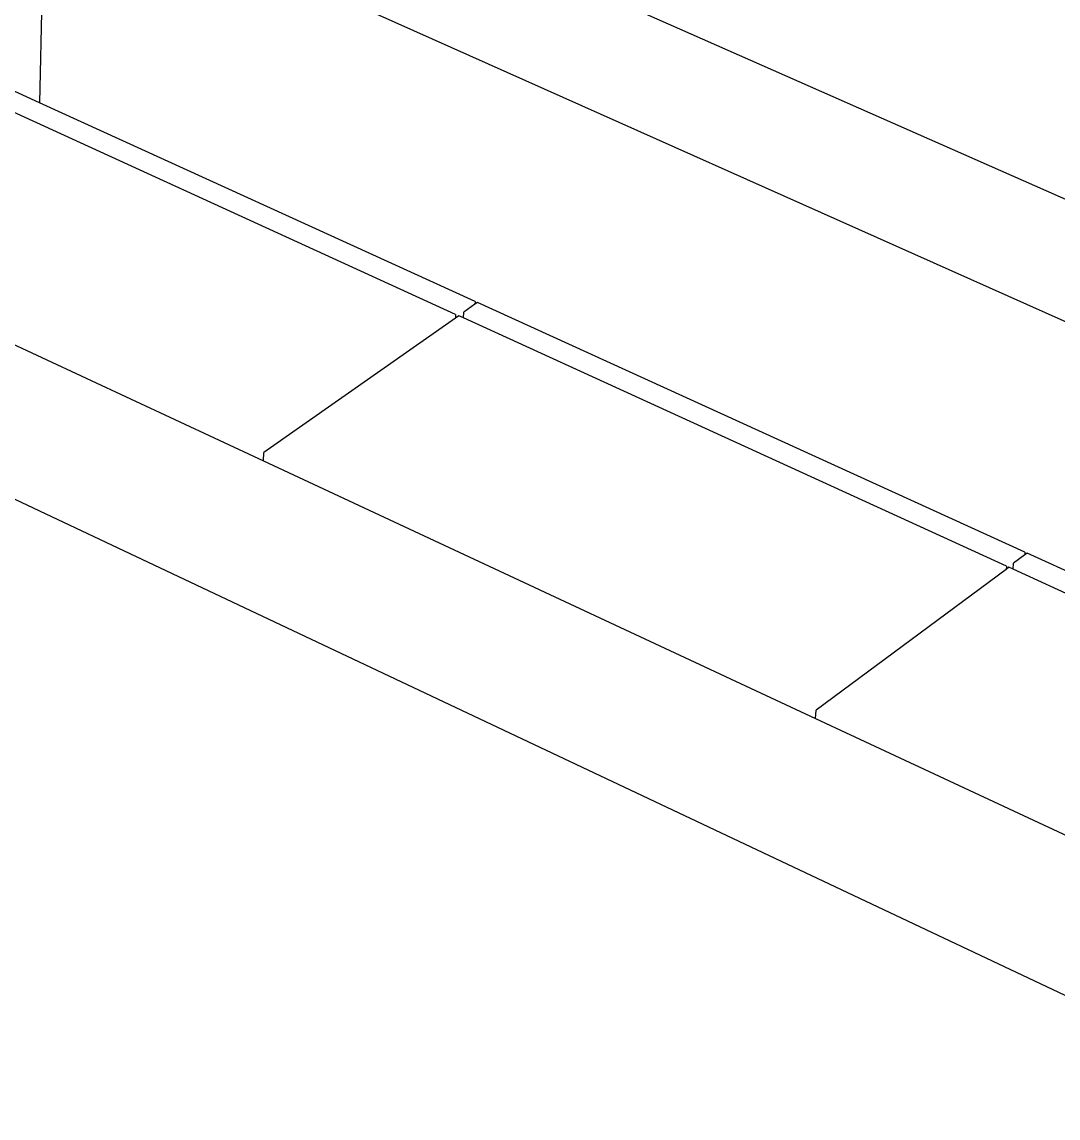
# Model space of a CAD drawing. Header units: millimetres. Extents: x -650 to 3773, y 316 to 2389.
# Drawn here: x 1670.4 to 1752.4, y 672.8 to 759.5 of the extents above; entities that cross this region are included whole.
import ezdxf

# ---------------------------------------------------------------- set-up
doc = ezdxf.new("R2010")
doc.units = ezdxf.units.MM

# ---------------------------------------------------------------- blocks, each defined once
blk = doc.blocks.new('A$Cc7a5da99')
for p, q in [((571.636, 456.49), (649.039, 422.26)), ((552.499, 455.626), (552.105, 436.875)), ((679.486, 398.88), (563.181, 450.852)), ((653.774, 356.522), (473.632, 441.608)), ((552.105, 436.875), (545.017, 440.109)), ((585.031, 420.121), (543.909, 438.919)), ((586.567, 421.151), (552.105, 436.875)), ((527.868, 428.1), (569.823, 408.523)), ((586.558, 420.918), (585.674, 420.298)), ((586.567, 421.151), (586.558, 420.918)), ((586.763, 421.062), (586.558, 420.918)), ((630.079, 401.298), (586.763, 421.062)), ((585.031, 420.121), (585.02, 419.818)), ((585.286, 420.005), (585.02, 419.818)), ((585.656, 419.836), (585.286, 420.005)), ((585.656, 419.836), (585.674, 420.298)), ((585.02, 419.818), (569.843, 409.18)), ((628.617, 400.198), (585.656, 419.836)), ((569.823, 408.523), (569.843, 409.18)), ((569.823, 408.523), (613.521, 388.132)), ((630.066, 401.084), (629.174, 400.424)), ((630.079, 401.298), (630.066, 401.084)), ((630.25, 401.22), (630.066, 401.084)), ((675.447, 380.599), (630.25, 401.22)), ((628.602, 399.946), (613.557, 388.813)), ((628.617, 400.198), (628.602, 399.946)), ((628.818, 400.106), (628.602, 399.946)), ((629.146, 399.956), (628.818, 400.106)), ((629.146, 399.956), (629.174, 400.424)), ((674.033, 379.438), (629.146, 399.956)), ((613.521, 388.132), (613.557, 388.813)), ((613.521, 388.132), (663.99, 364.582))]:
    blk.add_line(p, q)

msp = doc.modelspace()

# ---------------------------------------------------------------- block references
msp.add_blockref('A$Cc7a5da99', (1119.698, 316.243))

doc.saveas('drawing.dxf')
